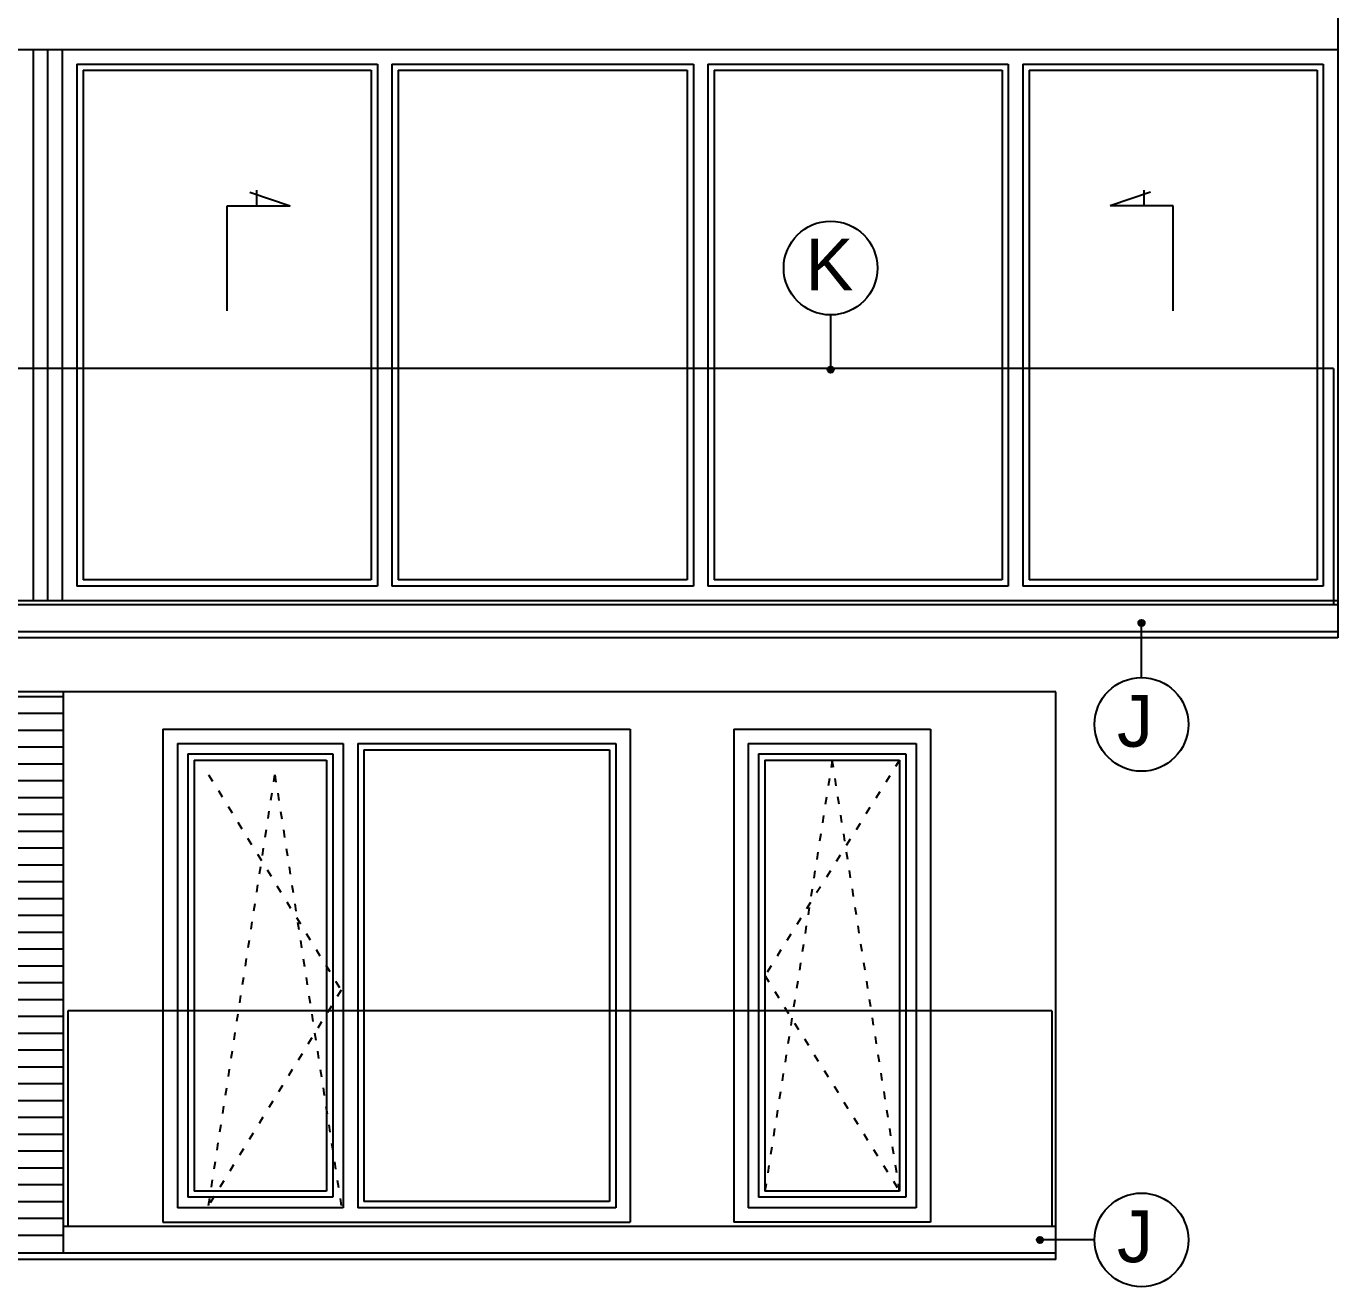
# Model space of a CAD drawing. Extents: x 3792242 to 5145247, y -1546315 to -1031918.
# Drawn here: x 4302548 to 4308878, y -1500317 to -1494233 of the extents above; entities that cross this region are included whole.
import ezdxf

# ---------------------------------------------------------------- set-up
doc = ezdxf.new("R2010")
doc.units = 0
doc.header["$MEASUREMENT"] = 0
doc.linetypes.add('ACAD_ISO03W100', pattern=[30, 12, -18])
for name, color, linetype in [('DVERE', 45, 'CONTINUOUS'), ('OKNÁ', 143, 'CONTINUOUS'), ('TENKÁ', 7, 'CONTINUOUS'), ('ZARIADENIE1', 145, 'CONTINUOUS')]:
    doc.layers.add(name, color=color, linetype=linetype)
doc.styles.add('ARIAL', font='arial.ttf')

msp = doc.modelspace()

# ---------------------------------------------------------------- hatches: boundary and pattern name
at = {"layer": 'DVERE'}
h = msp.add_hatch(dxfattribs=at)
h.set_pattern_fill('ANSI31', color=256, scale=650, angle=135)
h.set_pattern_definition([(180, (-718821.286, 35638.13), (-1e-14, -81.25), [])])
h.paths.add_polyline_path([(4302367.714, -1500100.371), (4302727.714, -1500100.371), (4302727.714, -1497445.641), (4302367.714, -1497445.641)])
at = {"layer": 'TENKÁ', "ltscale": 0.25}
h = msp.add_hatch(color=256, dxfattribs=at)
h.dxf.hatch_style = 1
h.paths.add_polyline_path([(4306414.727, -1495890.641, 1), (4306444.727, -1495890.641, 1)])
h = msp.add_hatch(color=256, dxfattribs=at)
h.dxf.hatch_style = 1
h.paths.add_polyline_path([(4307945.327, -1497112.937, 1), (4307915.327, -1497112.937, 1)])
h = msp.add_hatch(color=256, dxfattribs=at)
h.dxf.hatch_style = 1
h.paths.add_polyline_path([(4307440.096, -1500076.168, 1), (4307440.096, -1500106.168, 1)])

# ---------------------------------------------------------------- linework, layer by layer
at = {"layer": 'DVERE'}
msp.add_line((4302727.714, -1500155.641), (4302727.714, -1497445.641), dxfattribs=at)
at = {"layer": 'OKNÁ'}
for p, q in [((4302822.714, -1494445.641), (4302822.714, -1496905.641)), ((4302822.714, -1494445.641), (4304212.714, -1494445.641)), ((4304212.714, -1494445.641), (4304212.714, -1496905.641)), ((4304342.714, -1494445.641), (4304342.714, -1496905.641)), ((4304342.714, -1494445.641), (4305737.714, -1494445.641)), ((4305737.714, -1494445.641), (4305737.714, -1496905.641)), ((4305867.714, -1494445.641), (4305867.714, -1496905.641)), ((4305867.714, -1494445.641), (4307257.714, -1494445.641)), ((4307257.714, -1494445.641), (4307257.714, -1496905.641)), ((4307387.714, -1494445.641), (4308777.714, -1494445.641)), ((4307387.714, -1494445.641), (4307387.714, -1496905.641)), ((4308777.714, -1494445.641), (4308777.714, -1496905.641)), ((4304212.714, -1496905.641), (4302822.714, -1496905.641)), ((4305737.714, -1496905.641), (4304342.714, -1496905.641)), ((4307257.714, -1496905.641), (4305867.714, -1496905.641)), ((4308777.714, -1496905.641), (4307387.714, -1496905.641)), ((4304177.714, -1497725.641), (4305362.714, -1497725.641)), ((4304177.714, -1497725.641), (4304177.714, -1499905.641)), ((4305362.714, -1497725.641), (4305362.714, -1499905.641)), ((4303357.714, -1497775.641), (4303357.714, -1499855.641)), ((4303357.714, -1497775.641), (4303997.714, -1497775.641)), ((4303997.714, -1497775.641), (4303997.714, -1499855.641)), ((4306112.714, -1497775.641), (4306112.714, -1499855.641)), ((4306112.714, -1497775.641), (4306762.714, -1497775.641)), ((4306762.714, -1497775.641), (4306762.714, -1499855.641)), ((4303997.714, -1499855.641), (4303357.714, -1499855.641)), ((4306762.714, -1499855.641), (4306112.714, -1499855.641)), ((4305362.714, -1499905.641), (4304177.714, -1499905.641))]:
    msp.add_line(p, q, dxfattribs=at)
at = {"layer": 'OKNÁ', "ltscale": 0.25}
for p, q in [((4303626.214, -1495033.47), (4303821.714, -1495100.47)), ((4303659.214, -1495023.97), (4303659.214, -1495100.47)), ((4307974.214, -1495033.47), (4307778.714, -1495100.47)), ((4307941.214, -1495023.97), (4307941.214, -1495100.47)), ((4303517.714, -1495606.47), (4303517.714, -1495100.47)), ((4303517.714, -1495100.47), (4303821.714, -1495100.47)), ((4308082.714, -1495100.47), (4307778.714, -1495100.47)), ((4308082.714, -1495606.47), (4308082.714, -1495100.47))]:
    msp.add_line(p, q, dxfattribs=at)
at = {"layer": 'OKNÁ', "linetype": 'ACAD_ISO03W100', "ltscale": 3}
for p, q in [((4306762.714, -1497775.641), (4306112.714, -1498815.641)), ((4306437.714, -1497775.641), (4306112.714, -1499855.641)), ((4306762.714, -1499855.641), (4306437.714, -1497775.641)), ((4303427.714, -1497845.641), (4304067.714, -1498885.641)), ((4303427.714, -1499925.641), (4303747.714, -1497845.641)), ((4303747.714, -1497845.641), (4304067.714, -1499925.641)), ((4306112.714, -1498815.641), (4306762.714, -1499855.641)), ((4304067.714, -1498885.641), (4303427.714, -1499925.641))]:
    msp.add_line(p, q, dxfattribs=at)
at = {"layer": 'TENKÁ'}
for p, q in [((4308877.714, -1493005.641), (4308877.714, -1497185.641)), ((4263477.714, -1494345.641), (4308877.714, -1494345.641)), ((4302792.714, -1494415.641), (4302792.714, -1496935.641)), ((4302792.714, -1494415.641), (4304242.714, -1494415.641)), ((4304242.714, -1494415.641), (4304242.714, -1496935.641)), ((4304312.714, -1494415.641), (4304312.714, -1496935.641)), ((4304312.714, -1494415.641), (4305767.714, -1494415.641)), ((4305767.714, -1494415.641), (4305767.714, -1496935.641)), ((4305837.714, -1494415.641), (4305837.714, -1496935.641)), ((4305837.714, -1494415.641), (4307287.714, -1494415.641)), ((4307287.714, -1494415.641), (4307287.714, -1496935.641)), ((4307357.714, -1494415.641), (4308807.714, -1494415.641)), ((4307357.714, -1494415.641), (4307357.714, -1496935.641)), ((4308807.714, -1494415.641), (4308807.714, -1496935.641)), ((4304242.714, -1496935.641), (4302792.714, -1496935.641)), ((4305767.714, -1496935.641), (4304312.714, -1496935.641)), ((4307287.714, -1496935.641), (4305837.714, -1496935.641)), ((4308807.714, -1496935.641), (4307357.714, -1496935.641)), ((4296057.714, -1497005.641), (4308877.714, -1497005.641)), ((4308877.714, -1497155.641), (4260697.714, -1497155.641)), ((4308877.714, -1497185.641), (4260697.714, -1497185.641)), ((4307517.714, -1497445.641), (4283027.714, -1497445.641)), ((4307517.714, -1500185.641), (4307517.714, -1497445.641)), ((4303207.714, -1497625.641), (4303207.714, -1500005.641)), ((4303207.714, -1497625.641), (4305462.714, -1497625.641)), ((4305462.714, -1497625.641), (4305462.714, -1500005.641)), ((4305962.714, -1497625.641), (4305962.714, -1500005.641)), ((4305962.714, -1497625.641), (4306912.714, -1497625.641)), ((4306912.714, -1497625.641), (4306912.714, -1500005.641)), ((4303277.714, -1497695.641), (4304077.714, -1497695.641)), ((4303277.714, -1497695.641), (4303277.714, -1499935.641)), ((4304077.714, -1497695.641), (4304077.714, -1499935.641)), ((4304147.714, -1497695.641), (4305392.714, -1497695.641)), ((4304147.714, -1497695.641), (4304147.714, -1499935.641)), ((4305392.714, -1497695.641), (4305392.714, -1499935.641)), ((4306032.714, -1497695.641), (4306842.714, -1497695.641)), ((4306032.714, -1497695.641), (4306032.714, -1499935.641)), ((4306842.714, -1497695.641), (4306842.714, -1499935.641)), ((4303327.714, -1497745.641), (4304027.714, -1497745.641)), ((4303327.714, -1497745.641), (4303327.714, -1499885.641)), ((4304027.714, -1497745.641), (4304027.714, -1499885.641)), ((4306082.714, -1497745.641), (4306792.714, -1497745.641)), ((4306082.714, -1497745.641), (4306082.714, -1499885.641)), ((4306792.714, -1497745.641), (4306792.714, -1499885.641)), ((4304027.714, -1499885.641), (4303327.714, -1499885.641)), ((4306792.714, -1499885.641), (4306082.714, -1499885.641)), ((4304077.714, -1499935.641), (4303277.714, -1499935.641)), ((4305392.714, -1499935.641), (4304147.714, -1499935.641)), ((4306842.714, -1499935.641), (4306032.714, -1499935.641)), ((4303207.714, -1500005.641), (4305462.714, -1500005.641)), ((4306912.714, -1500005.641), (4305962.714, -1500005.641)), ((4307517.714, -1500155.641), (4283027.714, -1500155.641)), ((4307517.714, -1500185.641), (4283027.714, -1500185.641))]:
    msp.add_line(p, q, dxfattribs=at)
at = {"layer": 'TENKÁ', "color": 9}
for p, q in [((4302582.714, -1497005.641), (4302582.714, -1494345.641)), ((4302652.714, -1497005.641), (4302652.714, -1494345.641)), ((4302722.714, -1497005.641), (4302722.714, -1494345.641))]:
    msp.add_line(p, q, dxfattribs=at)
at = {"layer": 'TENKÁ', "ltscale": 0.25}
for p, q in [((4306429.727, -1495626.582), (4306429.727, -1495890.641)), ((4307930.327, -1497376.996), (4307930.327, -1497112.937)), ((4307704.156, -1500091.168), (4307440.096, -1500091.168))]:
    msp.add_line(p, q, dxfattribs=at)
at = {"layer": 'TENKÁ', "color": 8}
for p, q in [((4308877.714, -1497025.641), (4260797.714, -1497025.641)), ((4307517.714, -1500025.641), (4302727.714, -1500025.641))]:
    msp.add_line(p, q, dxfattribs=at)
at = {"layer": 'TENKÁ', "ltscale": 0.25}
for centre, radius in [((4306429.727, -1495400.41), 226.172), ((4306429.727, -1495890.641), 15), ((4307930.327, -1497112.937), 15), ((4307930.327, -1497603.168), 226.172), ((4307930.327, -1500091.168), 226.172), ((4307440.096, -1500091.168), 15)]:
    msp.add_circle(centre, radius, dxfattribs=at)
at = {"layer": 'ZARIADENIE1'}
for p, q in [((4308857.714, -1495885.641), (4289152.714, -1495885.641)), ((4308857.714, -1495885.641), (4308857.714, -1497025.641)), ((4307497.714, -1498985.641), (4302747.714, -1498985.641)), ((4302747.714, -1498985.641), (4302747.714, -1500025.641)), ((4307497.714, -1498985.641), (4307497.714, -1500025.641))]:
    msp.add_line(p, q, dxfattribs=at)

# ---------------------------------------------------------------- texts
at = {"layer": 'TENKÁ', "lineweight": 40, "ltscale": 0.25, "style": 'ARIAL'}
for s, p in [('K', (4306307.54, -1495508.301)), ('J', (4307812.14, -1497711.059)), ('J', (4307812.14, -1500199.059))]:
    msp.add_text(s, height=250, dxfattribs=at).set_placement(p)

doc.saveas('drawing.dxf')
